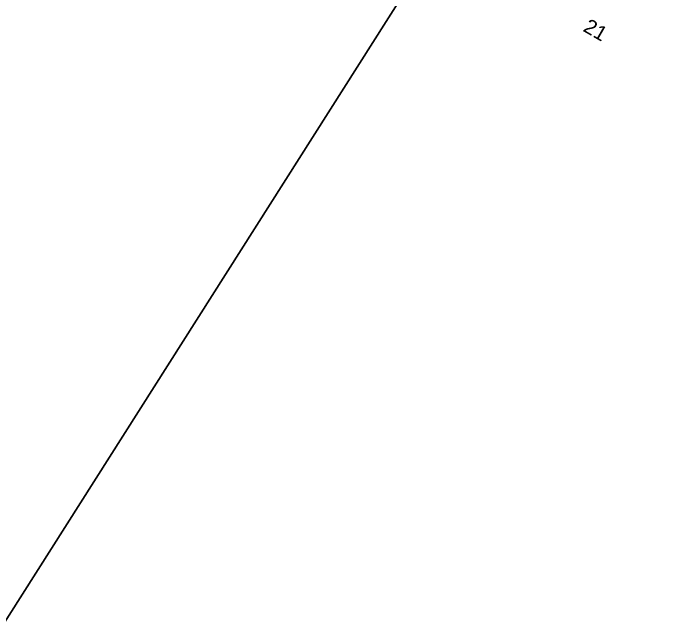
# Model space of a CAD drawing. Header units: metres. Extents: x 0 to 294317, y 0 to 6233398.
# Drawn here: x 292682.1 to 292763.1, y 6231828.6 to 6231902.9 of the extents above; entities that cross this region are included whole.
import ezdxf
from ezdxf import colors
from ezdxf.entities.mleader import LeaderData, LeaderLine
from ezdxf.math import Vec2, Vec3

# ---------------------------------------------------------------- set-up
doc = ezdxf.new("R2010")
doc.units = ezdxf.units.M
doc.layers.add('_User Miscellaneous1', color=7, linetype='Continuous')
doc.layers.add('Cadastre Land Parcels_SP_EXT', color=9, linetype='Continuous', lineweight=5)
doc.styles.get("Standard").update_dxf_attribs({"font": 'arial.ttf'})

msp = doc.modelspace()

# ---------------------------------------------------------------- linework, layer by layer
at = {"layer": 'Cadastre Land Parcels_SP_EXT', "linetype": 'Continuous'}
for points in [[(292733.471, 6231910.565), (292659.945, 6231794.82)], [(292659.945, 6231794.82), (292733.471, 6231910.565)]]:
    msp.add_lwpolyline(points, dxfattribs=at)

# ---------------------------------------------------------------- texts
at = {"layer": 'Cadastre Land Parcels_SP_EXT'}
msp.add_text('21', height=1.8, rotation=330.10523, dxfattribs=at).set_placement((292752.05, 6231900.785))

# ---------------------------------------------------------------- next in the draw order: leaders
at = {"layer": '_User Miscellaneous1'}
ml = msp.add_multileader_mtext('Standard', dxfattribs=at)
ml.set_content('LOT 435 \\PDP 1129749', color=256)
ml.set_leader_properties()
ml.build(insert=Vec2(0, 0))
ml.multileader.update_dxf_attribs({"has_text_frame": 1})
ctx = ml.context
ctx.base_point, ctx.char_height, ctx.plane_origin = Vec3(293228.994, 6231985.116), 3.5, Vec3(293181.966, 6231992.79)
ctx.text_align_type = 1
notes = []
notes.append((ctx, [(0, (0, 0, 0), (0, 0), (1, 0), 1, [])]))
ctx.mtext.insert, ctx.mtext.width, ctx.mtext.defined_height, ctx.mtext.alignment, ctx.mtext.flow_direction = Vec3(293246.19, 6231987.15), 36.83646, 7.886, 2, 5
ctx.mtext.has_bg_fill, ctx.mtext.bg_color, ctx.mtext.bg_scale_factor, ctx.mtext.bg_transparency, ctx.mtext.use_window_bg_color = 1, -1023410177, 1.5, 0, 0
for ctx, leaders in notes:
    for number, flags, end, landing, length, lines in leaders:
        leader = LeaderData()
        leader.index, (leader.has_last_leader_line, leader.has_dogleg_vector, leader.attachment_direction) = number, flags
        leader.last_leader_point, leader.dogleg_vector, leader.dogleg_length = Vec3(end), Vec3(landing), length
        for number, points, colour, breaks in lines:
            line = LeaderLine()
            line.index, line.vertices, line.color, line.breaks = number, Vec3.list(points), colors.encode_raw_color(colour), breaks
            leader.lines.append(line)
        ctx.leaders.append(leader)

doc.saveas('drawing.dxf')
